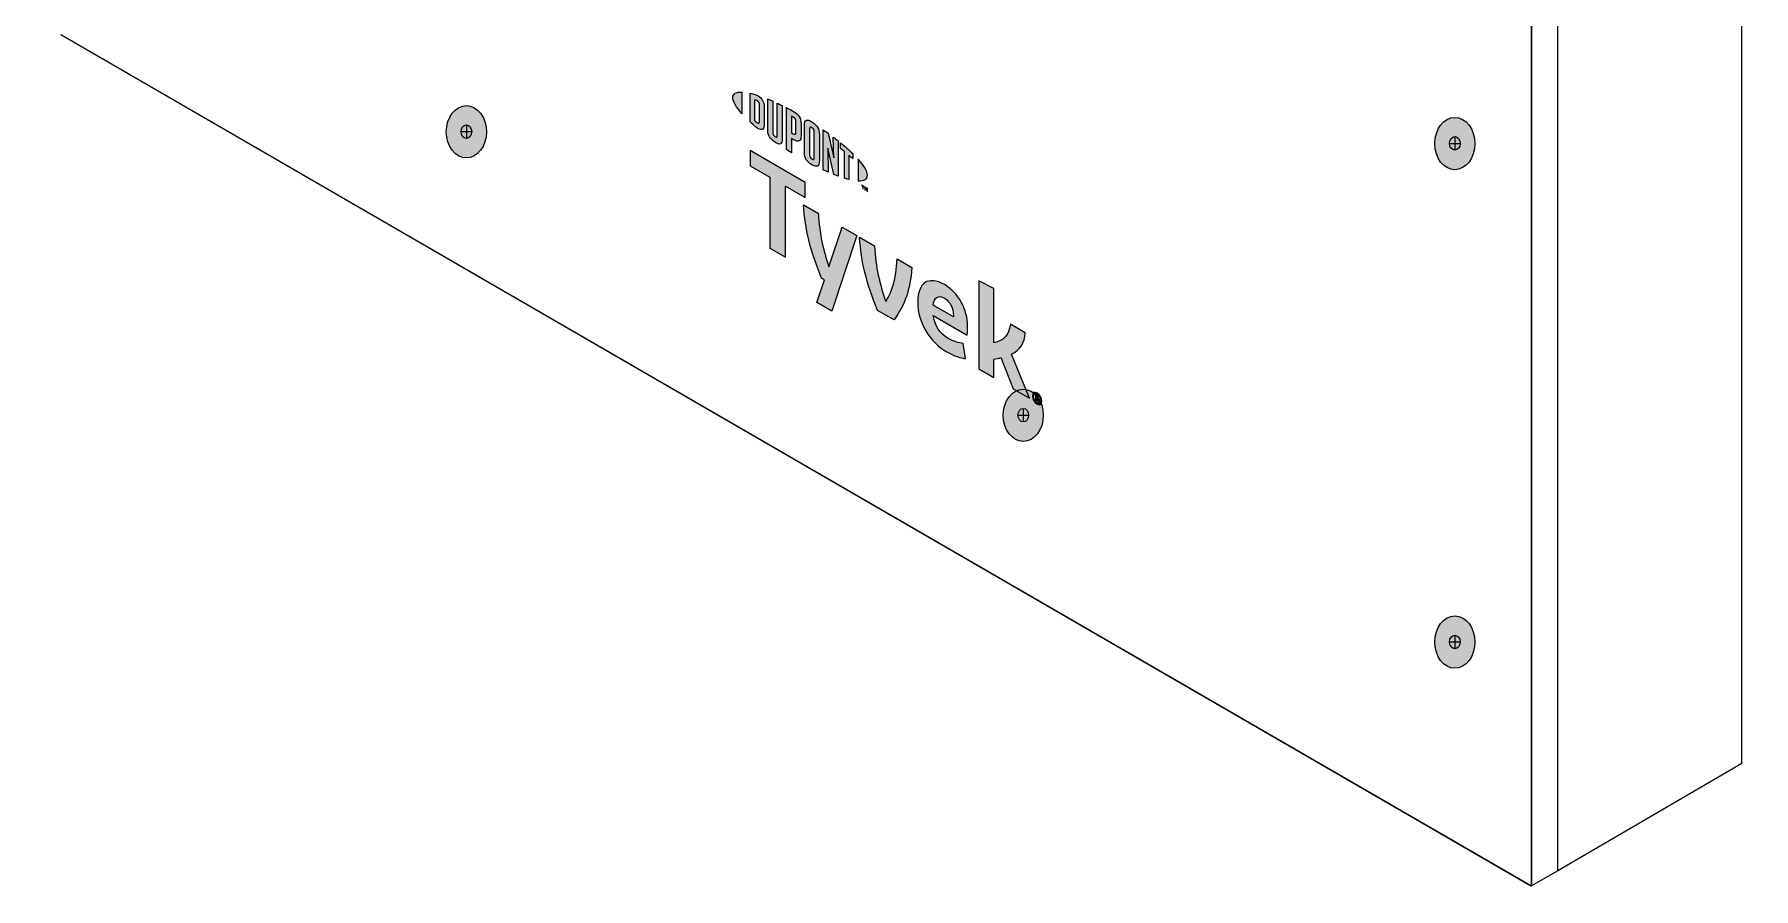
# Model space of a CAD drawing. Extents: x -1328 to 5679, y -4611 to 1603.
# Drawn here: x 974.3 to 1288.6, y -1744.6 to -1588.5 of the extents above; entities that cross this region are included whole.
import ezdxf

# ---------------------------------------------------------------- set-up
doc = ezdxf.new("R2010")
doc.units = 0
doc.header["$MEASUREMENT"] = 0
for name, color, linetype, lineweight in [('G-ANNO-TTLB', 7, 'Continuous', 0), ('TYVEK', 7, 'Continuous', 0), ('X-REF - TRACED', 7, 'Continuous', 0)]:
    doc.layers.add(name, color=color, linetype=linetype, lineweight=lineweight)

# ---------------------------------------------------------------- blocks, each defined once
blk = doc.blocks.new('Block_86')
at = {"layer": 'TYVEK', "true_color": 0x003b71, "transparency": 33554687}
h = blk.add_hatch(color=156, dxfattribs=at)
h.dxf.hatch_style = 2
edge = h.paths.add_edge_path()
edge.add_ellipse((1053.31, -1606.3), major_axis=(0, 4.78), ratio=0.766948, start_angle=0, end_angle=360)
h = blk.add_hatch(color=156, dxfattribs=at)
h.dxf.hatch_style = 2
edge = h.paths.add_edge_path()
edge.add_ellipse((1233.98, -1608.45), major_axis=(0, 4.78), ratio=0.766948, start_angle=0, end_angle=360)
h = blk.add_hatch(color=156, dxfattribs=at)
h.dxf.hatch_style = 2
edge = h.paths.add_edge_path()
edge.add_ellipse((1155.1, -1658.11), major_axis=(0, 4.78), ratio=0.766948, start_angle=0, end_angle=360)
h = blk.add_hatch(color=156, dxfattribs=at)
h.dxf.hatch_style = 2
edge = h.paths.add_edge_path()
edge.add_ellipse((1233.98, -1699.55), major_axis=(0, 4.78), ratio=0.766948, start_angle=0, end_angle=360)
at = {"layer": 'TYVEK', "color": 18, "lineweight": 25, "true_color": 0x080808}
for p, q in [((1053.31, -1605.04), (1053.31, -1607.5)), ((1052.33, -1606.27), (1054.28, -1606.27)), ((1233, -1608.42), (1234.95, -1608.42)), ((1233.98, -1607.18), (1233.98, -1609.65)), ((1154.13, -1658.08), (1156.07, -1658.08)), ((1155.1, -1656.85), (1155.1, -1659.31)), ((1233, -1699.53), (1234.95, -1699.53)), ((1233.98, -1698.29), (1233.98, -1700.76))]:
    blk.add_line(p, q, dxfattribs=at)
at = {"layer": 'TYVEK', "color": 18, "lineweight": 25, "true_color": 0x000000}
for centre in [(1053.31, -1606.3), (1233.98, -1608.45), (1155.1, -1658.11), (1233.98, -1699.55)]:
    blk.add_ellipse(centre, major_axis=(0, 4.78), ratio=0.766948, dxfattribs=at)
at = {"layer": 'TYVEK', "color": 18, "lineweight": 25, "true_color": 0x080808}
for centre in [(1053.31, -1606.27), (1233.98, -1608.42), (1155.1, -1658.08), (1233.98, -1699.53)]:
    blk.add_ellipse(centre, major_axis=(0, 1.23), ratio=0.788846, dxfattribs=at)
blk = doc.blocks.new('Block_471')
at = {"layer": 'X-REF - TRACED', "true_color": 0x848484, "transparency": 33554687}
h = blk.add_hatch(color=252, dxfattribs=at)
h.dxf.hatch_style = 2
edge = h.paths.add_edge_path()
edge.add_spline(control_points=[(1102, -1600.04), (1102, -1600.76), (1102.61, -1601.79), (1103.68, -1602.99), (1103.68, -1602.99), (1103.68, -1599.05), (1103.68, -1599.05), (1102.61, -1599.01), (1102, -1599.33), (1102, -1600.04)], knot_values=[0, 0, 0, 0, 1, 1, 1, 2, 2, 2, 3, 3, 3, 3], degree=3, periodic=0)
h = blk.add_hatch(color=252, dxfattribs=at)
h.dxf.hatch_style = 2
edge = h.paths.add_edge_path()
edge.add_spline(control_points=[(1106.88, -1604.47), (1106.88, -1604.77), (1106.73, -1604.78), (1106.54, -1604.67), (1106.39, -1604.59), (1106.16, -1604.4), (1105.98, -1604.23), (1105.98, -1604.23), (1105.98, -1600.46), (1105.98, -1600.46), (1106.16, -1600.51), (1106.39, -1600.58), (1106.54, -1600.67), (1106.73, -1600.78), (1106.88, -1600.97), (1106.88, -1601.27), (1106.88, -1601.27), (1106.88, -1604.47), (1106.88, -1604.47)], knot_values=[0, 0, 0, 0, 1, 1, 1, 2, 2, 2, 3, 3, 3, 4, 4, 4, 5, 5, 5, 6, 6, 6, 6], degree=3, periodic=0)
edge = h.paths.add_edge_path()
edge.add_spline(control_points=[(1106.66, -1599.75), (1106.36, -1599.58), (1105.93, -1599.43), (1105.16, -1599.26), (1105.16, -1599.26), (1105.16, -1604.49), (1105.16, -1604.49), (1105.84, -1605.12), (1106.36, -1605.56), (1106.66, -1605.73), (1107.35, -1606.13), (1107.73, -1605.87), (1107.73, -1605.1), (1107.73, -1605.1), (1107.73, -1601.63), (1107.73, -1601.63), (1107.73, -1600.86), (1107.35, -1600.15), (1106.66, -1599.75)], knot_values=[0, 0, 0, 0, 1, 1, 1, 2, 2, 2, 3, 3, 3, 4, 4, 4, 5, 5, 5, 6, 6, 6, 6], degree=3, periodic=0)
h = blk.add_hatch(color=252, dxfattribs=at)
h.dxf.hatch_style = 2
edge = h.paths.add_edge_path()
edge.add_spline(control_points=[(1110.13, -1606.96), (1110.13, -1607.26), (1110.04, -1607.4), (1109.71, -1607.16), (1109.38, -1606.93), (1109.3, -1606.72), (1109.3, -1606.37), (1109.3, -1606.37), (1109.3, -1600.68), (1109.3, -1600.68), (1109.08, -1600.58), (1108.6, -1600.38), (1108.4, -1600.3), (1108.4, -1600.3), (1108.4, -1606.05), (1108.4, -1606.05), (1108.4, -1606.97), (1108.79, -1607.55), (1109.71, -1608.2), (1110.55, -1608.8), (1111.06, -1608.61), (1111.06, -1607.59), (1111.06, -1607.59), (1111.06, -1601.51), (1111.06, -1601.51), (1110.89, -1601.42), (1110.31, -1601.15), (1110.13, -1601.06), (1110.13, -1601.06), (1110.13, -1606.96), (1110.13, -1606.96)], knot_values=[0, 0, 0, 0, 1, 1, 1, 2, 2, 2, 3, 3, 3, 4, 4, 4, 5, 5, 5, 6, 6, 6, 7, 7, 7, 8, 8, 8, 9, 9, 9, 10, 10, 10, 10], degree=3, periodic=0)
h = blk.add_hatch(color=252, dxfattribs=at)
h.dxf.hatch_style = 2
edge = h.paths.add_edge_path()
edge.add_spline(control_points=[(1113.55, -1606.43), (1113.55, -1606.76), (1113.45, -1606.87), (1113.06, -1606.65), (1113.06, -1606.65), (1112.74, -1606.46), (1112.74, -1606.46), (1112.74, -1606.46), (1112.74, -1603.44), (1112.74, -1603.44), (1112.88, -1603.52), (1112.96, -1603.56), (1113.05, -1603.61), (1113.46, -1603.85), (1113.55, -1604.08), (1113.55, -1604.42), (1113.55, -1604.42), (1113.55, -1606.43), (1113.55, -1606.43)], knot_values=[0, 0, 0, 0, 1, 1, 1, 2, 2, 2, 3, 3, 3, 4, 4, 4, 5, 5, 5, 6, 6, 6, 6], degree=3, periodic=0)
edge = h.paths.add_edge_path()
edge.add_spline(control_points=[(1113.1, -1602.58), (1112.94, -1602.48), (1112.34, -1602.16), (1111.8, -1601.88), (1111.8, -1601.88), (1111.8, -1609.54), (1111.8, -1609.54), (1111.98, -1609.65), (1112.47, -1609.97), (1112.74, -1610.13), (1112.74, -1610.13), (1112.74, -1607.53), (1112.74, -1607.53), (1112.74, -1607.53), (1113.1, -1607.74), (1113.1, -1607.74), (1114.09, -1608.3), (1114.49, -1608.03), (1114.49, -1607.06), (1114.49, -1607.06), (1114.49, -1604.81), (1114.49, -1604.81), (1114.49, -1603.85), (1114.03, -1603.11), (1113.1, -1602.58)], knot_values=[0, 0, 0, 0, 1, 1, 1, 2, 2, 2, 3, 3, 3, 4, 4, 4, 5, 5, 5, 6, 6, 6, 7, 7, 7, 8, 8, 8, 8], degree=3, periodic=0)
h = blk.add_hatch(color=252, dxfattribs=at)
h.dxf.hatch_style = 2
edge = h.paths.add_edge_path()
edge.add_spline(control_points=[(1116.9, -1611.04), (1116.9, -1611.34), (1116.81, -1611.45), (1116.48, -1611.27), (1116.13, -1611.08), (1116.04, -1610.86), (1116.04, -1610.55), (1116.04, -1610.55), (1116.04, -1605.78), (1116.04, -1605.78), (1116.04, -1605.46), (1116.13, -1605.34), (1116.48, -1605.55), (1116.81, -1605.75), (1116.9, -1605.97), (1116.9, -1606.27), (1116.9, -1606.27), (1116.9, -1611.04), (1116.9, -1611.04)], knot_values=[0, 0, 0, 0, 1, 1, 1, 2, 2, 2, 3, 3, 3, 4, 4, 4, 5, 5, 5, 6, 6, 6, 6], degree=3, periodic=0)
edge = h.paths.add_edge_path()
edge.add_spline(control_points=[(1116.48, -1604.48), (1115.61, -1603.93), (1115.09, -1604.07), (1115.09, -1605.08), (1115.09, -1605.08), (1115.09, -1610.09), (1115.09, -1610.09), (1115.09, -1611.15), (1115.56, -1611.86), (1116.48, -1612.34), (1117.38, -1612.82), (1117.84, -1612.7), (1117.84, -1611.56), (1117.84, -1611.56), (1117.84, -1606.79), (1117.84, -1606.79), (1117.84, -1605.71), (1117.42, -1605.08), (1116.48, -1604.48)], knot_values=[0, 0, 0, 0, 1, 1, 1, 2, 2, 2, 3, 3, 3, 4, 4, 4, 5, 5, 5, 6, 6, 6, 6], degree=3, periodic=0)
h = blk.add_hatch(color=252, dxfattribs=at)
h.dxf.hatch_style = 2
edge = h.paths.add_edge_path()
edge.add_spline(control_points=[(1120.45, -1611.04), (1120.45, -1611.04), (1119.41, -1606.54), (1119.41, -1606.54), (1119.12, -1606.34), (1118.78, -1606.1), (1118.52, -1605.92), (1118.52, -1605.92), (1118.52, -1613.26), (1118.52, -1613.26), (1118.7, -1613.35), (1119.18, -1613.56), (1119.42, -1613.67), (1119.42, -1613.67), (1119.35, -1609.29), (1119.35, -1609.29), (1119.35, -1609.29), (1120.45, -1614.09), (1120.45, -1614.09), (1120.68, -1614.18), (1121.02, -1614.31), (1121.25, -1614.39), (1121.25, -1614.39), (1121.25, -1607.94), (1121.25, -1607.94), (1121.01, -1607.75), (1120.59, -1607.42), (1120.38, -1607.27), (1120.38, -1607.27), (1120.45, -1611.04), (1120.45, -1611.04)], knot_values=[0, 0, 0, 0, 1, 1, 1, 2, 2, 2, 3, 3, 3, 4, 4, 4, 5, 5, 5, 6, 6, 6, 7, 7, 7, 8, 8, 8, 9, 9, 9, 10, 10, 10, 10], degree=3, periodic=0)
h = blk.add_hatch(color=252, dxfattribs=at)
h.dxf.hatch_style = 2
edge = h.paths.add_edge_path()
edge.add_spline(control_points=[(1121.71, -1609.33), (1121.94, -1609.52), (1122.17, -1609.7), (1122.4, -1609.89), (1122.4, -1609.89), (1122.4, -1614.77), (1122.4, -1614.77), (1122.6, -1614.83), (1122.98, -1614.94), (1123.24, -1615), (1123.24, -1615), (1123.24, -1610.6), (1123.24, -1610.6), (1123.48, -1610.81), (1123.71, -1611.02), (1123.92, -1611.21), (1123.92, -1611.21), (1123.92, -1610.27), (1123.92, -1610.27), (1123.26, -1609.62), (1122.54, -1608.99), (1121.71, -1608.31), (1121.71, -1608.31), (1121.71, -1609.33), (1121.71, -1609.33)], knot_values=[0, 0, 0, 0, 1, 1, 1, 2, 2, 2, 3, 3, 3, 4, 4, 4, 5, 5, 5, 6, 6, 6, 7, 7, 7, 8, 8, 8, 8], degree=3, periodic=0)
h = blk.add_hatch(color=252, dxfattribs=at)
h.dxf.hatch_style = 2
edge = h.paths.add_edge_path()
edge.add_spline(control_points=[(1126.61, -1614.25), (1126.61, -1614.97), (1126, -1615.29), (1124.93, -1615.26), (1124.93, -1615.26), (1124.93, -1611.31), (1124.93, -1611.31), (1126, -1612.51), (1126.61, -1613.53), (1126.61, -1614.25)], knot_values=[0, 0, 0, 0, 1, 1, 1, 2, 2, 2, 3, 3, 3, 3], degree=3, periodic=0)
h = blk.add_hatch(color=252, dxfattribs=at)
h.dxf.hatch_style = 2
edge = h.paths.add_edge_path()
edge.add_spline(control_points=[(1126.11, -1616.33), (1126.11, -1616.33), (1126.21, -1616.39), (1126.21, -1616.39), (1126.21, -1616.39), (1126.36, -1616.75), (1126.36, -1616.75), (1126.36, -1616.75), (1126.51, -1616.56), (1126.51, -1616.56), (1126.51, -1616.56), (1126.61, -1616.62), (1126.61, -1616.62), (1126.61, -1616.62), (1126.61, -1617.19), (1126.61, -1617.19), (1126.61, -1617.19), (1126.52, -1617.14), (1126.52, -1617.14), (1126.52, -1617.14), (1126.52, -1616.73), (1126.52, -1616.73), (1126.52, -1616.73), (1126.36, -1616.92), (1126.36, -1616.92), (1126.36, -1616.92), (1126.35, -1616.91), (1126.35, -1616.91), (1126.35, -1616.91), (1126.2, -1616.55), (1126.2, -1616.55), (1126.2, -1616.55), (1126.2, -1616.95), (1126.2, -1616.95), (1126.2, -1616.95), (1126.11, -1616.9), (1126.11, -1616.9), (1126.11, -1616.9), (1126.11, -1616.33), (1126.11, -1616.33)], knot_values=[0, 0, 0, 0, 1, 1, 1, 2, 2, 2, 3, 3, 3, 4, 4, 4, 5, 5, 5, 6, 6, 6, 7, 7, 7, 8, 8, 8, 9, 9, 9, 10, 10, 10, 11, 11, 11, 12, 12, 12, 13, 13, 13, 13], degree=3, periodic=0)
edge = h.paths.add_edge_path()
edge.add_spline(control_points=[(1125.75, -1616.23), (1125.75, -1616.23), (1125.6, -1616.14), (1125.6, -1616.14), (1125.6, -1616.14), (1125.6, -1616.04), (1125.6, -1616.04), (1125.6, -1616.04), (1126, -1616.27), (1126, -1616.27), (1126, -1616.27), (1126, -1616.37), (1126, -1616.37), (1126, -1616.37), (1125.85, -1616.28), (1125.85, -1616.28), (1125.85, -1616.28), (1125.85, -1616.75), (1125.85, -1616.75), (1125.85, -1616.75), (1125.75, -1616.7), (1125.75, -1616.7), (1125.75, -1616.7), (1125.75, -1616.23), (1125.75, -1616.23)], knot_values=[0, 0, 0, 0, 1, 1, 1, 2, 2, 2, 3, 3, 3, 4, 4, 4, 5, 5, 5, 6, 6, 6, 7, 7, 7, 8, 8, 8, 8], degree=3, periodic=0)
at = {"layer": 'X-REF - TRACED'}
for points, knots in [([(1102, -1600.04), (1102, -1600.76), (1102.61, -1601.79), (1103.68, -1602.99), (1103.68, -1602.99), (1103.68, -1599.05), (1103.68, -1599.05), (1102.61, -1599.01), (1102, -1599.33), (1102, -1600.04)], [0, 0, 0, 0, 1, 1, 1, 2, 2, 2, 3, 3, 3, 3]), ([(1106.66, -1599.75), (1106.36, -1599.58), (1105.93, -1599.43), (1105.16, -1599.26), (1105.16, -1599.26), (1105.16, -1604.49), (1105.16, -1604.49), (1105.84, -1605.12), (1106.36, -1605.56), (1106.66, -1605.73), (1107.35, -1606.13), (1107.73, -1605.87), (1107.73, -1605.1), (1107.73, -1605.1), (1107.73, -1601.63), (1107.73, -1601.63), (1107.73, -1600.86), (1107.35, -1600.15), (1106.66, -1599.75)], [0, 0, 0, 0, 1, 1, 1, 2, 2, 2, 3, 3, 3, 4, 4, 4, 5, 5, 5, 6, 6, 6, 6]), ([(1106.88, -1604.47), (1106.88, -1604.77), (1106.73, -1604.78), (1106.54, -1604.67), (1106.39, -1604.59), (1106.16, -1604.4), (1105.98, -1604.23), (1105.98, -1604.23), (1105.98, -1600.46), (1105.98, -1600.46), (1106.16, -1600.51), (1106.39, -1600.58), (1106.54, -1600.67), (1106.73, -1600.78), (1106.88, -1600.97), (1106.88, -1601.27), (1106.88, -1601.27), (1106.88, -1604.47), (1106.88, -1604.47)], [0, 0, 0, 0, 1, 1, 1, 2, 2, 2, 3, 3, 3, 4, 4, 4, 5, 5, 5, 6, 6, 6, 6]), ([(1110.13, -1606.96), (1110.13, -1607.26), (1110.04, -1607.4), (1109.71, -1607.16), (1109.38, -1606.93), (1109.3, -1606.72), (1109.3, -1606.37), (1109.3, -1606.37), (1109.3, -1600.68), (1109.3, -1600.68), (1109.08, -1600.58), (1108.6, -1600.38), (1108.4, -1600.3), (1108.4, -1600.3), (1108.4, -1606.05), (1108.4, -1606.05), (1108.4, -1606.97), (1108.79, -1607.55), (1109.71, -1608.2), (1110.55, -1608.8), (1111.06, -1608.61), (1111.06, -1607.59), (1111.06, -1607.59), (1111.06, -1601.51), (1111.06, -1601.51), (1110.89, -1601.42), (1110.31, -1601.15), (1110.13, -1601.06), (1110.13, -1601.06), (1110.13, -1606.96), (1110.13, -1606.96)], [0, 0, 0, 0, 1, 1, 1, 2, 2, 2, 3, 3, 3, 4, 4, 4, 5, 5, 5, 6, 6, 6, 7, 7, 7, 8, 8, 8, 9, 9, 9, 10, 10, 10, 10]), ([(1113.1, -1602.58), (1112.94, -1602.48), (1112.34, -1602.16), (1111.8, -1601.88), (1111.8, -1601.88), (1111.8, -1609.54), (1111.8, -1609.54), (1111.98, -1609.65), (1112.47, -1609.97), (1112.74, -1610.13), (1112.74, -1610.13), (1112.74, -1607.53), (1112.74, -1607.53), (1112.74, -1607.53), (1113.1, -1607.74), (1113.1, -1607.74), (1114.09, -1608.3), (1114.49, -1608.03), (1114.49, -1607.06), (1114.49, -1607.06), (1114.49, -1604.81), (1114.49, -1604.81), (1114.49, -1603.85), (1114.03, -1603.11), (1113.1, -1602.58)], [0, 0, 0, 0, 1, 1, 1, 2, 2, 2, 3, 3, 3, 4, 4, 4, 5, 5, 5, 6, 6, 6, 7, 7, 7, 8, 8, 8, 8]), ([(1113.55, -1606.43), (1113.55, -1606.76), (1113.45, -1606.87), (1113.06, -1606.65), (1113.06, -1606.65), (1112.74, -1606.46), (1112.74, -1606.46), (1112.74, -1606.46), (1112.74, -1603.44), (1112.74, -1603.44), (1112.88, -1603.52), (1112.96, -1603.56), (1113.05, -1603.61), (1113.46, -1603.85), (1113.55, -1604.08), (1113.55, -1604.42), (1113.55, -1604.42), (1113.55, -1606.43), (1113.55, -1606.43)], [0, 0, 0, 0, 1, 1, 1, 2, 2, 2, 3, 3, 3, 4, 4, 4, 5, 5, 5, 6, 6, 6, 6]), ([(1116.48, -1604.48), (1115.61, -1603.93), (1115.09, -1604.07), (1115.09, -1605.08), (1115.09, -1605.08), (1115.09, -1610.09), (1115.09, -1610.09), (1115.09, -1611.15), (1115.56, -1611.86), (1116.48, -1612.34), (1117.38, -1612.82), (1117.84, -1612.7), (1117.84, -1611.56), (1117.84, -1611.56), (1117.84, -1606.79), (1117.84, -1606.79), (1117.84, -1605.71), (1117.42, -1605.08), (1116.48, -1604.48)], [0, 0, 0, 0, 1, 1, 1, 2, 2, 2, 3, 3, 3, 4, 4, 4, 5, 5, 5, 6, 6, 6, 6]), ([(1116.9, -1611.04), (1116.9, -1611.34), (1116.81, -1611.45), (1116.48, -1611.27), (1116.13, -1611.08), (1116.04, -1610.86), (1116.04, -1610.55), (1116.04, -1610.55), (1116.04, -1605.78), (1116.04, -1605.78), (1116.04, -1605.46), (1116.13, -1605.34), (1116.48, -1605.55), (1116.81, -1605.75), (1116.9, -1605.97), (1116.9, -1606.27), (1116.9, -1606.27), (1116.9, -1611.04), (1116.9, -1611.04)], [0, 0, 0, 0, 1, 1, 1, 2, 2, 2, 3, 3, 3, 4, 4, 4, 5, 5, 5, 6, 6, 6, 6]), ([(1120.45, -1611.04), (1120.45, -1611.04), (1119.41, -1606.54), (1119.41, -1606.54), (1119.12, -1606.34), (1118.78, -1606.1), (1118.52, -1605.92), (1118.52, -1605.92), (1118.52, -1613.26), (1118.52, -1613.26), (1118.7, -1613.35), (1119.18, -1613.56), (1119.42, -1613.67), (1119.42, -1613.67), (1119.35, -1609.29), (1119.35, -1609.29), (1119.35, -1609.29), (1120.45, -1614.09), (1120.45, -1614.09), (1120.68, -1614.18), (1121.02, -1614.31), (1121.25, -1614.39), (1121.25, -1614.39), (1121.25, -1607.94), (1121.25, -1607.94), (1121.01, -1607.75), (1120.59, -1607.42), (1120.38, -1607.27), (1120.38, -1607.27), (1120.45, -1611.04), (1120.45, -1611.04)], [0, 0, 0, 0, 1, 1, 1, 2, 2, 2, 3, 3, 3, 4, 4, 4, 5, 5, 5, 6, 6, 6, 7, 7, 7, 8, 8, 8, 9, 9, 9, 10, 10, 10, 10]), ([(1121.71, -1609.33), (1121.94, -1609.52), (1122.17, -1609.7), (1122.4, -1609.89), (1122.4, -1609.89), (1122.4, -1614.77), (1122.4, -1614.77), (1122.6, -1614.83), (1122.98, -1614.94), (1123.24, -1615), (1123.24, -1615), (1123.24, -1610.6), (1123.24, -1610.6), (1123.48, -1610.81), (1123.71, -1611.02), (1123.92, -1611.21), (1123.92, -1611.21), (1123.92, -1610.27), (1123.92, -1610.27), (1123.26, -1609.62), (1122.54, -1608.99), (1121.71, -1608.31), (1121.71, -1608.31), (1121.71, -1609.33), (1121.71, -1609.33)], [0, 0, 0, 0, 1, 1, 1, 2, 2, 2, 3, 3, 3, 4, 4, 4, 5, 5, 5, 6, 6, 6, 7, 7, 7, 8, 8, 8, 8]), ([(1126.61, -1614.25), (1126.61, -1614.97), (1126, -1615.29), (1124.93, -1615.26), (1124.93, -1615.26), (1124.93, -1611.31), (1124.93, -1611.31), (1126, -1612.51), (1126.61, -1613.53), (1126.61, -1614.25)], [0, 0, 0, 0, 1, 1, 1, 2, 2, 2, 3, 3, 3, 3]), ([(1125.75, -1616.23), (1125.75, -1616.23), (1125.6, -1616.14), (1125.6, -1616.14), (1125.6, -1616.14), (1125.6, -1616.04), (1125.6, -1616.04), (1125.6, -1616.04), (1126, -1616.27), (1126, -1616.27), (1126, -1616.27), (1126, -1616.37), (1126, -1616.37), (1126, -1616.37), (1125.85, -1616.28), (1125.85, -1616.28), (1125.85, -1616.28), (1125.85, -1616.75), (1125.85, -1616.75), (1125.85, -1616.75), (1125.75, -1616.7), (1125.75, -1616.7), (1125.75, -1616.7), (1125.75, -1616.23), (1125.75, -1616.23)], [0, 0, 0, 0, 1, 1, 1, 2, 2, 2, 3, 3, 3, 4, 4, 4, 5, 5, 5, 6, 6, 6, 7, 7, 7, 8, 8, 8, 8]), ([(1126.11, -1616.33), (1126.11, -1616.33), (1126.21, -1616.39), (1126.21, -1616.39), (1126.21, -1616.39), (1126.36, -1616.75), (1126.36, -1616.75), (1126.36, -1616.75), (1126.51, -1616.56), (1126.51, -1616.56), (1126.51, -1616.56), (1126.61, -1616.62), (1126.61, -1616.62), (1126.61, -1616.62), (1126.61, -1617.19), (1126.61, -1617.19), (1126.61, -1617.19), (1126.52, -1617.14), (1126.52, -1617.14), (1126.52, -1617.14), (1126.52, -1616.73), (1126.52, -1616.73), (1126.52, -1616.73), (1126.36, -1616.92), (1126.36, -1616.92), (1126.36, -1616.92), (1126.35, -1616.91), (1126.35, -1616.91), (1126.35, -1616.91), (1126.2, -1616.55), (1126.2, -1616.55), (1126.2, -1616.55), (1126.2, -1616.95), (1126.2, -1616.95), (1126.2, -1616.95), (1126.11, -1616.9), (1126.11, -1616.9), (1126.11, -1616.9), (1126.11, -1616.33), (1126.11, -1616.33)], [0, 0, 0, 0, 1, 1, 1, 2, 2, 2, 3, 3, 3, 4, 4, 4, 5, 5, 5, 6, 6, 6, 7, 7, 7, 8, 8, 8, 9, 9, 9, 10, 10, 10, 11, 11, 11, 12, 12, 12, 13, 13, 13, 13])]:
    blk.add_open_spline(points, degree=3, knots=knots, dxfattribs=at)
blk = doc.blocks.new('Block_475')
at = {"layer": 'X-REF - TRACED', "true_color": 0x848484, "transparency": 33554687}
h = blk.add_hatch(color=252, dxfattribs=at)
h.dxf.hatch_style = 2
h.paths.add_polyline_path([(1115.26, -1615.58), (1105.16, -1609.74), (1105.16, -1612.49), (1108.8, -1614.59), (1108.8, -1627.59), (1111.61, -1629.21), (1111.61, -1616.21), (1115.26, -1618.32)])
h = blk.add_hatch(color=252, dxfattribs=at)
h.dxf.hatch_style = 2
edge = h.paths.add_edge_path()
edge.add_spline(control_points=[(1132.05, -1629.52), (1131.87, -1633.26), (1131.13, -1635.44), (1129.97, -1637.31), (1128.85, -1634.13), (1128.12, -1631.1), (1127.91, -1627.13), (1127.91, -1627.13), (1125.18, -1625.56), (1125.18, -1625.56), (1125.48, -1630.25), (1126.36, -1633.66), (1128.48, -1638.95), (1128.48, -1638.95), (1131.48, -1640.68), (1131.48, -1640.68), (1133.52, -1637.79), (1134.36, -1635.38), (1134.75, -1631.08), (1134.75, -1631.08), (1132.05, -1629.52), (1132.05, -1629.52)], knot_values=[0, 0, 0, 0, 1, 1, 1, 2, 2, 2, 3, 3, 3, 4, 4, 4, 5, 5, 5, 6, 6, 6, 7, 7, 7, 7], degree=3, periodic=0)
h = blk.add_hatch(color=252, dxfattribs=at)
h.dxf.hatch_style = 2
edge = h.paths.add_edge_path()
edge.add_spline(control_points=[(1138.62, -1637.97), (1138.62, -1637.97), (1142.34, -1640.12), (1142.34, -1640.12), (1142.34, -1640.12), (1142.34, -1639.85), (1142.34, -1639.85), (1142.34, -1638.59), (1141.76, -1637.33), (1140.68, -1636.71), (1139.54, -1636.05), (1138.79, -1636.54), (1138.62, -1637.97)], knot_values=[0, 0, 0, 0, 1, 1, 1, 2, 2, 2, 3, 3, 3, 4, 4, 4, 4], degree=3, periodic=0)
edge = h.paths.add_edge_path()
edge.add_spline(control_points=[(1144.56, -1647.74), (1143.7, -1647.69), (1142.42, -1647.27), (1141.13, -1646.52), (1137.97, -1644.7), (1135.81, -1641.16), (1135.81, -1637.43), (1135.81, -1633.85), (1137.79, -1632.57), (1140.68, -1634.23), (1143.25, -1635.72), (1144.93, -1638.78), (1144.93, -1641.79), (1144.93, -1642.47), (1144.89, -1643.03), (1144.85, -1643.46), (1144.85, -1643.46), (1138.66, -1639.88), (1138.66, -1639.88), (1138.91, -1641.82), (1139.83, -1643.17), (1141.4, -1644.07), (1142.36, -1644.63), (1143.29, -1644.91), (1144.13, -1644.99), (1144.13, -1644.99), (1144.56, -1647.74), (1144.56, -1647.74)], knot_values=[0, 0, 0, 0, 1, 1, 1, 2, 2, 2, 3, 3, 3, 4, 4, 4, 5, 5, 5, 6, 6, 6, 7, 7, 7, 8, 8, 8, 9, 9, 9, 9], degree=3, periodic=0)
h = blk.add_hatch(color=252, dxfattribs=at)
h.dxf.hatch_style = 2
edge = h.paths.add_edge_path()
edge.add_spline(control_points=[(1152.95, -1646.94), (1152.95, -1646.94), (1156.21, -1654.96), (1156.21, -1654.96), (1156.21, -1654.96), (1153.27, -1653.26), (1153.27, -1653.26), (1153.27, -1653.26), (1151.01, -1647.57), (1151.01, -1647.57), (1150.6, -1647.67), (1150.17, -1647.76), (1149.7, -1647.83), (1149.7, -1647.83), (1149.7, -1651.2), (1149.7, -1651.2), (1149.7, -1651.2), (1146.99, -1649.64), (1146.99, -1649.64), (1146.99, -1649.64), (1146.99, -1633.52), (1146.99, -1633.52), (1146.99, -1633.52), (1149.7, -1634.92), (1149.7, -1634.92), (1149.7, -1634.92), (1149.7, -1644.84), (1149.7, -1644.84), (1151.54, -1644.53), (1152.44, -1643.48), (1152.76, -1641.48), (1152.76, -1641.48), (1155.45, -1643.03), (1155.45, -1643.03), (1155.39, -1644.93), (1154.52, -1646.16), (1152.95, -1646.94)], knot_values=[0, 0, 0, 0, 1, 1, 1, 2, 2, 2, 3, 3, 3, 4, 4, 4, 5, 5, 5, 6, 6, 6, 7, 7, 7, 8, 8, 8, 9, 9, 9, 10, 10, 10, 11, 11, 11, 12, 12, 12, 12], degree=3, periodic=0)
at = {"layer": 'X-REF - TRACED'}
blk.add_lwpolyline([(1115.26, -1615.58), (1105.16, -1609.74), (1105.16, -1612.49), (1108.8, -1614.59), (1108.8, -1627.59), (1111.61, -1629.21), (1111.61, -1616.21), (1115.26, -1618.32)], close=True, dxfattribs=at)
for points, knots in [([(1132.05, -1629.52), (1131.87, -1633.26), (1131.13, -1635.44), (1129.97, -1637.31), (1128.85, -1634.13), (1128.12, -1631.1), (1127.91, -1627.13), (1127.91, -1627.13), (1125.18, -1625.56), (1125.18, -1625.56), (1125.48, -1630.25), (1126.36, -1633.66), (1128.48, -1638.95), (1128.48, -1638.95), (1131.48, -1640.68), (1131.48, -1640.68), (1133.52, -1637.79), (1134.36, -1635.38), (1134.75, -1631.08), (1134.75, -1631.08), (1132.05, -1629.52), (1132.05, -1629.52)], [0, 0, 0, 0, 1, 1, 1, 2, 2, 2, 3, 3, 3, 4, 4, 4, 5, 5, 5, 6, 6, 6, 7, 7, 7, 7]), ([(1144.56, -1647.74), (1143.7, -1647.69), (1142.42, -1647.27), (1141.13, -1646.52), (1137.97, -1644.7), (1135.81, -1641.16), (1135.81, -1637.43), (1135.81, -1633.85), (1137.79, -1632.57), (1140.68, -1634.23), (1143.25, -1635.72), (1144.93, -1638.78), (1144.93, -1641.79), (1144.93, -1642.47), (1144.89, -1643.03), (1144.85, -1643.46), (1144.85, -1643.46), (1138.66, -1639.88), (1138.66, -1639.88), (1138.91, -1641.82), (1139.83, -1643.17), (1141.4, -1644.07), (1142.36, -1644.63), (1143.29, -1644.91), (1144.13, -1644.99), (1144.13, -1644.99), (1144.56, -1647.74), (1144.56, -1647.74)], [0, 0, 0, 0, 1, 1, 1, 2, 2, 2, 3, 3, 3, 4, 4, 4, 5, 5, 5, 6, 6, 6, 7, 7, 7, 8, 8, 8, 9, 9, 9, 9]), ([(1152.95, -1646.94), (1152.95, -1646.94), (1156.21, -1654.96), (1156.21, -1654.96), (1156.21, -1654.96), (1153.27, -1653.26), (1153.27, -1653.26), (1153.27, -1653.26), (1151.01, -1647.57), (1151.01, -1647.57), (1150.6, -1647.67), (1150.17, -1647.76), (1149.7, -1647.83), (1149.7, -1647.83), (1149.7, -1651.2), (1149.7, -1651.2), (1149.7, -1651.2), (1146.99, -1649.64), (1146.99, -1649.64), (1146.99, -1649.64), (1146.99, -1633.52), (1146.99, -1633.52), (1146.99, -1633.52), (1149.7, -1634.92), (1149.7, -1634.92), (1149.7, -1634.92), (1149.7, -1644.84), (1149.7, -1644.84), (1151.54, -1644.53), (1152.44, -1643.48), (1152.76, -1641.48), (1152.76, -1641.48), (1155.45, -1643.03), (1155.45, -1643.03), (1155.39, -1644.93), (1154.52, -1646.16), (1152.95, -1646.94)], [0, 0, 0, 0, 1, 1, 1, 2, 2, 2, 3, 3, 3, 4, 4, 4, 5, 5, 5, 6, 6, 6, 7, 7, 7, 8, 8, 8, 9, 9, 9, 10, 10, 10, 11, 11, 11, 12, 12, 12, 12]), ([(1138.62, -1637.97), (1138.62, -1637.97), (1142.34, -1640.12), (1142.34, -1640.12), (1142.34, -1640.12), (1142.34, -1639.85), (1142.34, -1639.85), (1142.34, -1638.59), (1141.76, -1637.33), (1140.68, -1636.71), (1139.54, -1636.05), (1138.79, -1636.54), (1138.62, -1637.97)], [0, 0, 0, 0, 1, 1, 1, 2, 2, 2, 3, 3, 3, 4, 4, 4, 4])]:
    blk.add_open_spline(points, degree=3, knots=knots, dxfattribs=at)
blk = doc.blocks.new('Block_474')
at = {"layer": 'X-REF - TRACED', "true_color": 0x848484, "transparency": 33554687}
h = blk.add_hatch(color=252, dxfattribs=at)
h.dxf.hatch_style = 2
edge = h.paths.add_edge_path()
edge.add_spline(control_points=[(1121.99, -1623.72), (1121.99, -1623.72), (1119.57, -1630.96), (1119.57, -1630.96), (1118.53, -1627.93), (1117.86, -1625), (1117.65, -1621.21), (1117.65, -1621.21), (1114.93, -1619.64), (1114.93, -1619.64), (1115.22, -1624.33), (1116.1, -1627.74), (1118.22, -1633.03), (1118.22, -1633.03), (1118.77, -1633.34), (1118.77, -1633.34), (1118.77, -1633.34), (1117.38, -1637.48), (1117.38, -1637.48), (1117.38, -1637.48), (1120.09, -1639.05), (1120.09, -1639.05), (1120.09, -1639.05), (1124.7, -1625.28), (1124.7, -1625.28), (1124.7, -1625.28), (1121.99, -1623.72), (1121.99, -1623.72)], knot_values=[0, 0, 0, 0, 1, 1, 1, 2, 2, 2, 3, 3, 3, 4, 4, 4, 5, 5, 5, 6, 6, 6, 7, 7, 7, 8, 8, 8, 9, 9, 9, 9], degree=3, periodic=0)
at = {"layer": 'X-REF - TRACED'}
blk.add_open_spline([(1121.99, -1623.72), (1121.99, -1623.72), (1119.57, -1630.96), (1119.57, -1630.96), (1118.53, -1627.93), (1117.86, -1625), (1117.65, -1621.21), (1117.65, -1621.21), (1114.93, -1619.64), (1114.93, -1619.64), (1115.22, -1624.33), (1116.1, -1627.74), (1118.22, -1633.03), (1118.22, -1633.03), (1118.77, -1633.34), (1118.77, -1633.34), (1118.77, -1633.34), (1117.38, -1637.48), (1117.38, -1637.48), (1117.38, -1637.48), (1120.09, -1639.05), (1120.09, -1639.05), (1120.09, -1639.05), (1124.7, -1625.28), (1124.7, -1625.28), (1124.7, -1625.28), (1121.99, -1623.72), (1121.99, -1623.72)], degree=3, knots=[0, 0, 0, 0, 1, 1, 1, 2, 2, 2, 3, 3, 3, 4, 4, 4, 5, 5, 5, 6, 6, 6, 7, 7, 7, 8, 8, 8, 9, 9, 9, 9], dxfattribs=at)
blk.add_blockref('Block_475', (0, 0), dxfattribs=at)
blk = doc.blocks.new('Block_476')
at = {"layer": 'X-REF - TRACED', "true_color": 0x848484, "transparency": 33554687}
h = blk.add_hatch(color=252, dxfattribs=at)
h.dxf.hatch_style = 2
edge = h.paths.add_edge_path()
edge.add_spline(control_points=[(1157.51, -1654.65), (1157.51, -1654.65), (1157.51, -1654.94), (1157.51, -1654.94), (1157.51, -1654.94), (1157.62, -1655.01), (1157.62, -1655.01), (1157.73, -1655.07), (1157.79, -1655.07), (1157.79, -1654.96), (1157.79, -1654.85), (1157.73, -1654.78), (1157.62, -1654.71), (1157.62, -1654.71), (1157.51, -1654.65), (1157.51, -1654.65)], knot_values=[0, 0, 0, 0, 1, 1, 1, 2, 2, 2, 3, 3, 3, 4, 4, 4, 5, 5, 5, 5], degree=3, periodic=0)
edge = h.paths.add_edge_path()
edge.add_spline(control_points=[(1157.32, -1654.35), (1157.32, -1654.35), (1157.62, -1654.53), (1157.62, -1654.53), (1157.86, -1654.66), (1157.97, -1654.86), (1157.97, -1655.07), (1157.97, -1655.21), (1157.91, -1655.28), (1157.8, -1655.26), (1157.86, -1655.43), (1157.94, -1655.59), (1158.03, -1655.78), (1158.03, -1655.78), (1157.81, -1655.65), (1157.81, -1655.65), (1157.72, -1655.48), (1157.66, -1655.34), (1157.61, -1655.19), (1157.61, -1655.19), (1157.51, -1655.13), (1157.51, -1655.13), (1157.51, -1655.13), (1157.51, -1655.48), (1157.51, -1655.48), (1157.51, -1655.48), (1157.32, -1655.37), (1157.32, -1655.37), (1157.32, -1655.37), (1157.32, -1654.35), (1157.32, -1654.35)], knot_values=[0, 0, 0, 0, 1, 1, 1, 2, 2, 2, 3, 3, 3, 4, 4, 4, 5, 5, 5, 6, 6, 6, 7, 7, 7, 8, 8, 8, 9, 9, 9, 10, 10, 10, 10], degree=3, periodic=0)
edge = h.paths.add_edge_path()
edge.add_spline(control_points=[(1157.63, -1654.27), (1157.2, -1654.02), (1156.96, -1654.17), (1156.96, -1654.67), (1156.96, -1655.19), (1157.2, -1655.6), (1157.63, -1655.85), (1158.06, -1656.1), (1158.3, -1655.96), (1158.3, -1655.45), (1158.3, -1654.94), (1158.06, -1654.52), (1157.63, -1654.27)], knot_values=[0, 0, 0, 0, 1, 1, 1, 2, 2, 2, 3, 3, 3, 4, 4, 4, 4], degree=3, periodic=0)
edge = h.paths.add_edge_path()
edge.add_spline(control_points=[(1157.63, -1654.07), (1158.16, -1654.37), (1158.51, -1654.96), (1158.51, -1655.57), (1158.51, -1656.17), (1158.15, -1656.35), (1157.63, -1656.05), (1157.1, -1655.74), (1156.76, -1655.16), (1156.76, -1654.56), (1156.76, -1653.95), (1157.1, -1653.76), (1157.63, -1654.07)], knot_values=[0, 0, 0, 0, 1, 1, 1, 2, 2, 2, 3, 3, 3, 4, 4, 4, 4], degree=3, periodic=0)
at = {"layer": 'X-REF - TRACED'}
for points, knots in [([(1157.63, -1654.07), (1158.16, -1654.37), (1158.51, -1654.96), (1158.51, -1655.57), (1158.51, -1656.17), (1158.15, -1656.35), (1157.63, -1656.05), (1157.1, -1655.74), (1156.76, -1655.16), (1156.76, -1654.56), (1156.76, -1653.95), (1157.1, -1653.76), (1157.63, -1654.07)], [0, 0, 0, 0, 1, 1, 1, 2, 2, 2, 3, 3, 3, 4, 4, 4, 4]), ([(1157.63, -1654.27), (1157.2, -1654.02), (1156.96, -1654.17), (1156.96, -1654.67), (1156.96, -1655.19), (1157.2, -1655.6), (1157.63, -1655.85), (1158.06, -1656.1), (1158.3, -1655.96), (1158.3, -1655.45), (1158.3, -1654.94), (1158.06, -1654.52), (1157.63, -1654.27)], [0, 0, 0, 0, 1, 1, 1, 2, 2, 2, 3, 3, 3, 4, 4, 4, 4]), ([(1157.32, -1654.35), (1157.32, -1654.35), (1157.62, -1654.53), (1157.62, -1654.53), (1157.86, -1654.66), (1157.97, -1654.86), (1157.97, -1655.07), (1157.97, -1655.21), (1157.91, -1655.28), (1157.8, -1655.26), (1157.86, -1655.43), (1157.94, -1655.59), (1158.03, -1655.78), (1158.03, -1655.78), (1157.81, -1655.65), (1157.81, -1655.65), (1157.72, -1655.48), (1157.66, -1655.34), (1157.61, -1655.19), (1157.61, -1655.19), (1157.51, -1655.13), (1157.51, -1655.13), (1157.51, -1655.13), (1157.51, -1655.48), (1157.51, -1655.48), (1157.51, -1655.48), (1157.32, -1655.37), (1157.32, -1655.37), (1157.32, -1655.37), (1157.32, -1654.35), (1157.32, -1654.35)], [0, 0, 0, 0, 1, 1, 1, 2, 2, 2, 3, 3, 3, 4, 4, 4, 5, 5, 5, 6, 6, 6, 7, 7, 7, 8, 8, 8, 9, 9, 9, 10, 10, 10, 10]), ([(1157.51, -1654.65), (1157.51, -1654.65), (1157.51, -1654.94), (1157.51, -1654.94), (1157.51, -1654.94), (1157.62, -1655.01), (1157.62, -1655.01), (1157.73, -1655.07), (1157.79, -1655.07), (1157.79, -1654.96), (1157.79, -1654.85), (1157.73, -1654.78), (1157.62, -1654.71), (1157.62, -1654.71), (1157.51, -1654.65), (1157.51, -1654.65)], [0, 0, 0, 0, 1, 1, 1, 2, 2, 2, 3, 3, 3, 4, 4, 4, 5, 5, 5, 5])]:
    blk.add_open_spline(points, degree=3, knots=knots, dxfattribs=at)
blk = doc.blocks.new('Block_473')
at = {"layer": 'X-REF - TRACED'}
for name in ['Block_474', 'Block_476']:
    blk.add_blockref(name, (0, 0), dxfattribs=at)
blk = doc.blocks.new('Block_472')
at = {"layer": 'X-REF - TRACED'}
blk.add_blockref('Block_473', (0, 0), dxfattribs=at)
blk = doc.blocks.new('Block_470')
at = {"layer": 'X-REF - TRACED'}
for name in ['Block_471', 'Block_472']:
    blk.add_blockref(name, (0, 0), dxfattribs=at)

msp = doc.modelspace()

# ---------------------------------------------------------------- hatches: boundary and pattern name
at = {"layer": 'G-ANNO-TTLB', "true_color": 0xff00ff, "transparency": 33554687}
h = msp.add_hatch(color=6, dxfattribs=at)
edge = h.paths.add_edge_path()
edge.add_spline(control_points=[(1601.48, -3473.69), (1601.48, -3473.69), (-1328.04, -3473.69), (-1328.04, -3473.69), (-1328.04, -3473.69), (-1328.04, -1016.69), (-1328.04, -1016.69), (-1328.04, -1016.69), (1601.48, -1016.69), (1601.48, -1016.69), (1601.48, -1016.69), (1601.48, -3473.69), (1601.48, -3473.69)], knot_values=[0, 0, 0, 0, 1, 1, 1, 2, 2, 2, 3, 3, 3, 4, 4, 4, 4], degree=3, periodic=0)
edge = h.paths.add_edge_path()
edge.add_spline(control_points=[(-1319.04, -1025.69), (-1319.04, -1025.69), (-1319.04, -3464.69), (-1319.04, -3464.69), (-1319.04, -3464.69), (1592.48, -3464.69), (1592.48, -3464.69), (1592.48, -3464.69), (1592.48, -1025.69), (1592.48, -1025.69), (1592.48, -1025.69), (-1319.04, -1025.69), (-1319.04, -1025.69)], knot_values=[0, 0, 0, 0, 1, 1, 1, 2, 2, 2, 3, 3, 3, 4, 4, 4, 4], degree=3, periodic=0)
edge.add_line((-1319.04, -1025.69), (-1319.04, -1025.69))

# ---------------------------------------------------------------- linework, layer by layer
at = {"layer": 'G-ANNO-TTLB'}
for points in [[(1601.48, -3473.69), (1601.48, -3473.69), (-1328.04, -3473.69), (-1328.04, -3473.69), (-1328.04, -3473.69), (-1328.04, -1016.69), (-1328.04, -1016.69), (-1328.04, -1016.69), (1601.48, -1016.69), (1601.48, -1016.69), (1601.48, -1016.69), (1601.48, -3473.69), (1601.48, -3473.69)], [(-1319.04, -1025.69), (-1319.04, -1025.69), (-1319.04, -3464.69), (-1319.04, -3464.69), (-1319.04, -3464.69), (1592.48, -3464.69), (1592.48, -3464.69), (1592.48, -3464.69), (1592.48, -1025.69), (1592.48, -1025.69), (1592.48, -1025.69), (-1319.04, -1025.69), (-1319.04, -1025.69)]]:
    msp.add_open_spline(points, degree=3, knots=[0, 0, 0, 0, 1, 1, 1, 2, 2, 2, 3, 3, 3, 4, 4, 4, 4], dxfattribs=at)
at = {"layer": 'TYVEK', "color": 33, "lineweight": 25, "true_color": 0xcc9966}
for p, q in [((1286.45, -1721.78), (1286.45, -1297.36)), ((1286.45, -1721.77), (1252.83, -1741.34))]:
    msp.add_line(p, q, dxfattribs=at)
at = {"layer": 'TYVEK', "color": 2, "lineweight": 25, "true_color": 0xffff00}
for p, q in [((1248.02, -1319.7), (1248.02, -1744.13)), ((1252.83, -1741.34), (1252.83, -1404.44)), ((1248.02, -1744.13), (1248.02, -1575.86)), ((1248.02, -1575.86), (1248.02, -1744.13)), ((979.19, -1588.49), (1248.02, -1744.13)), ((1252.83, -1741.34), (1248.02, -1744.13))]:
    msp.add_line(p, q, dxfattribs=at)
at = {"layer": 'TYVEK', "color": 18, "lineweight": 25, "true_color": 0x000000}
for p, q in [((1248.02, -1319.7), (1248.02, -1744.13)), ((979.19, -1588.51), (1248.02, -1744.14))]:
    msp.add_line(p, q, dxfattribs=at)

# ---------------------------------------------------------------- block references
at = {"layer": 'TYVEK'}
msp.add_blockref('Block_86', (0, 0), dxfattribs=at)
at = {"layer": 'X-REF - TRACED'}
msp.add_blockref('Block_470', (0, 0), dxfattribs=at)

doc.saveas('drawing.dxf')
